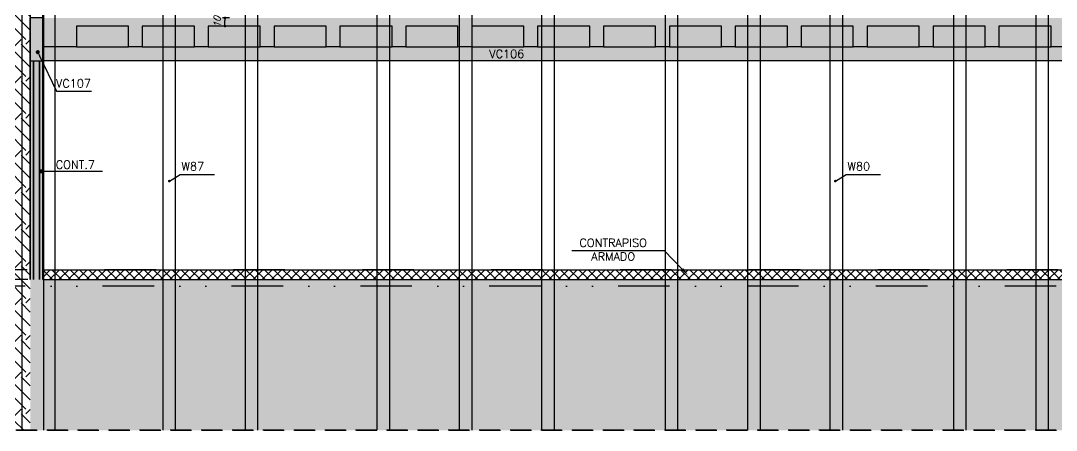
# Model space of a CAD drawing. Header units: millimetres. Extents: x 0 to 7795, y 0 to 4500.
# Drawn here: x 637 to 1894, y 2799 to 3297 of the extents above; entities that cross this region are included whole.
import ezdxf
from ezdxf import colors
from ezdxf.entities.mleader import LeaderData, LeaderLine
from ezdxf.math import Vec2, Vec3

# ---------------------------------------------------------------- set-up
doc = ezdxf.new("R2010")
doc.units = ezdxf.units.MM
doc.header["$LTSCALE"] = 50
doc.linetypes.add('DASHED', pattern=[0.75, 0.5, -0.25])
doc.linetypes.add('DIVIDE2', pattern=[0.625, 0.25, -0.125, 0, -0.125, 0, -0.125])
for name, color, linetype in [('F-AUX', 2, 'Continuous'), ('F-AUX-DET', 2, 'Continuous'), ('F-AUX-RED', 1, 'Continuous'), ('F-CORTE', 4, 'Continuous'), ('F-COTAS', 106, 'Continuous'), ('F-EIXOS-DET', 1, 'Continuous'), ('F-FUNDAÇÃO-VISTA', 253, 'Continuous'), ('F-LEADER', 1, 'Continuous'), ('F-SOLIDO-CORTE', 71, 'Continuous'), ('F-TEXTO-YELLOW', 2, 'Continuous'), ('F-VIGA VISTA', 2, 'Continuous'), ('F-VISTA', 2, 'Continuous'), ('F-VISTA SÓLIDO 1', 254, 'Continuous'), ('F-VISTA SÓLIDO 3', 252, 'Continuous')]:
    doc.layers.add(name, color=color, linetype=linetype)
doc.styles.add('CP-TEXT-INCL', font='simplex.shx', dxfattribs={"oblique": 20})
doc.styles.add('MCP', font='simplex.shx')
doc.styles.get("Standard").update_dxf_attribs({"font": 'txt.shx'})
doc.dimstyles.new('CP-COTAS-50', dxfattribs={"dimscale": 0.64, "dimtxt": 12.5, "dimasz": 5, "dimexe": 5, "dimexo": 5, "dimgap": 2.5, "dimtad": 1, "dimdec": 1, "dimdsep": 46, "dimtxsty": 'CP-TEXT-INCL', "dimblk1": 'DOT', "dimblk2": 'DOT', "dimsah": 1, "dimcen": 9, "dimclrd": 256, "dimclre": 256, "dimclrt": 256, "dimadec": 0, "dimazin": 0, "dimtfac": 1, "dimtdec": 1, "dimtmove": 2, "dimatfit": 3, "dimldrblk": 'DOT', "dimfxl": 5, "dimtolj": 1, "dimarcsym": 0})

# ---------------------------------------------------------------- blocks, each defined once
blk = doc.blocks.new('_DOT')
at = {"color": 0, "linetype": 'ByBlock'}
blk.add_line((-0.5, 0), (-1, 0), dxfattribs=at)
at = {"color": 0, "linetype": 'ByBlock', "const_width": 0.5}
blk.add_lwpolyline([(-0.25, 0, 1), (0.25, 0, 1)], format="xyb", close=True, dxfattribs=at)
blk = doc.blocks.new('*D84')
at = {"layer": 'DEFPOINTS', "color": 0, "transparency": 16777216}
for p in [(884.7, 3299.9), (893.3, 3299.9), (893.3, 3289.9)]:
    blk.add_point(p, dxfattribs=at)
at = {"layer": 'F-COTAS', "lineweight": -2, "transparency": 16777216}
for p, q in [((890.1, 3299.9), (881.5, 3299.9)), ((884.7, 3293.1), (884.7, 3296.7)), ((890.1, 3289.9), (881.5, 3289.9))]:
    blk.add_line(p, q, dxfattribs=at)
at = {"layer": 'F-COTAS', "lineweight": -2, "transparency": 16777216, "xscale": 3.2, "yscale": 3.2, "zscale": 3.2}
for p, rotation in [((884.7, 3299.9), 90), ((884.7, 3289.9), 270)]:
    blk.add_blockref('_DOT', p, dxfattribs=dict(at, rotation=rotation))
at = {"layer": 'F-COTAS', "transparency": 16777216, "insert": (875.1, 3294.9), "char_height": 8, "attachment_point": 5, "rotation": 90, "style": 'CP-TEXT-INCL'}
blk.add_mtext('\\A1;10', dxfattribs=at)
blk = doc.blocks.new('*D169')
at = {"layer": 'DEFPOINTS', "color": 0, "transparency": 16777216}
for p in [(638.3, 4007), (626, 2982), (648.4, 2982)]:
    blk.add_point(p, dxfattribs=at)
at = {"layer": 'F-COTAS', "lineweight": -2, "transparency": 16777216}
for p, q in [((635.1, 4007), (622.8, 4007)), ((626, 4003.8), (626, 2985.2)), ((645.2, 2982), (622.8, 2982))]:
    blk.add_line(p, q, dxfattribs=at)
at = {"layer": 'F-COTAS', "lineweight": -2, "transparency": 16777216, "xscale": 3.2, "yscale": 3.2, "zscale": 3.2}
for p, rotation in [((626, 4007), 90), ((626, 2982), 270)]:
    blk.add_blockref('_DOT', p, dxfattribs=dict(at, rotation=rotation))
at = {"layer": 'F-COTAS', "transparency": 16777216, "insert": (620.4, 3494.5), "char_height": 8, "attachment_point": 5, "rotation": 90, "style": 'CP-TEXT-INCL'}
blk.add_mtext('\\A1;1025', dxfattribs=at)

msp = doc.modelspace()

# ---------------------------------------------------------------- hatches: boundary and pattern name
at = {"layer": 'F-AUX'}
h = msp.add_hatch(dxfattribs=at)
h.set_pattern_fill('AR-CONC', color=1, scale=0.05)
h.set_pattern_definition([(50, (0, 107.151), (9.109233, -0.796954), [0.9525, -10.4775]), (355, (0, 107.151), (-1.76217, 9.552842), [0.762, -8.38203]), (100.45144, (0.759, 107.085), (7.347062, 8.755888), [0.8095, -8.904512]), (46.1842, (0, 109.691), (13.553952, -2.102116), [1.42875, -15.71625]), (96.63556, (1.13, 109.516), (11.870207, 12.371306), [1.21425, -13.35678]), (351.18415, (0, 109.691), (11.870207, 12.371306), [1.143, -12.572987]), (21, (1.27, 109.056), (7.58072, -5.11326), [0.9525, -10.4775]), (326, (1.27, 109.056), (3.090101, 9.209398), [0.762, -8.382]), (71.45144, (1.902, 108.63), (10.67082, 4.096138), [0.8095, -8.904497]), (37.5, (0, 107.1512), (0.15443, 4.227752), [0, -8.2804, 0, -8.509, 0, -8.41375]), (7.5, (0, 107.151), (3.340983, 5.009029), [0, -4.8514, 0, -8.0899, 0, -3.20675]), (327.5, (-2.832, 107.1512), (6.7795298, -0.2864372), [0, -3.175, 0, -9.906, 0, -13.1445]), (317.5, (-4.102, 107.151), (7.406459, 1.271325), [0, -4.1275, 0, -6.5786, 0, -9.3345])])
h.paths.add_polyline_path([(659.38, 3247.95), (652.38, 3247.95), (652.38, 2981.95), (659.38, 2981.95)])
at = {"layer": 'F-AUX-DET'}
h = msp.add_hatch(dxfattribs=at)
h.set_pattern_fill('EARTH', color=252, scale=5, angle=45)
h.set_pattern_definition([(45, (-1764.928, 1724.438), (0, 44.90128), [31.75, -31.75]), (45, (-1773.347, 1732.857), (0, 44.90128), [31.75, -31.75]), (45, (-1781.766, 1741.276), (0, 44.90128), [31.75, -31.75]), (135, (-1781.766, 1746.89), (-44.90128, 0), [31.75, -31.75]), (135, (-1773.347, 1755.307), (-44.90128, 0), [31.75, -31.75]), (135, (-1764.928, 1763.726), (-44.90128, 0), [31.75, -31.75])])
h.paths.add_polyline_path([(406.66, 2798.95), (648.38, 2798.95), (648.38, 3595.95), (507.38, 3595.95), (507.38, 4201.95), (406.66, 4201.95)])
h = msp.add_hatch(dxfattribs=at)
h.set_pattern_fill('EARTH', color=252, scale=5, angle=45)
h.set_pattern_definition([(45, (0, -3807.676), (0, 44.90128), [31.75, -31.75]), (45, (-8.42, -3799.257), (0, 44.90128), [31.75, -31.75]), (45, (-16.838, -3790.838), (0, 44.90128), [31.75, -31.75]), (135, (-16.838, -3785.225), (-44.90128, 0), [31.75, -31.75]), (135, (-8.42, -3776.806), (-44.90128, 0), [31.75, -31.75]), (135, (0, -3768.387), (-44.90128, 0), [31.75, -31.75])])
h.paths.add_polyline_path([(648.38, 2981.95), (648.38, 2798.95), (3152.38, 2798.95), (3152.38, 2981.95)])
at = {"layer": 'F-AUX-RED'}
h = msp.add_hatch(dxfattribs=at)
h.set_pattern_fill('ANSI37', color=256, scale=2.5)
h.set_pattern_definition([(45, (0, -3807.676), (-5.61266, 5.61266), []), (135, (0, -3807.676), (-5.61266, -5.61266), [])])
h.paths.add_polyline_path([(3152.38, 2981.95), (3152.38, 2993.95), (663.38, 2993.95), (663.38, 2981.95)])
at = {"layer": 'F-SOLIDO-CORTE'}
h = msp.add_hatch(color=256, dxfattribs=at)
h.dxf.hatch_style = 1
h.paths.add_polyline_path([(663.38, 3299.95), (648.38, 3299.95), (648.38, 3247.95), (663.38, 3247.95)])
h = msp.add_hatch(color=256, dxfattribs=at)
h.dxf.hatch_style = 1
h.paths.add_polyline_path([(3152.38, 3299.95), (3144.84, 3299.95), (3073.68, 3299.95), (2684.93, 3299.95), (2649.55, 3299.95), (2646.27, 3299.95), (2521.85, 3299.95), (2455.16, 3299.95), (2429.76, 3299.95), (2424.74, 3299.95), (2416.21, 3299.95), (2405.59, 3299.95), (2394.86, 3299.95), (2385.78, 3299.95), (2376.57, 3299.95), (2370.58, 3299.95), (2368.55, 3299.95), (2358.54, 3299.95), (2149.56, 3299.95), (2131.33, 3299.95), (2095.69, 3299.95), (2090.19, 3299.95), (1775.99, 3299.95), (1773.88, 3299.95), (1769.6, 3299.95), (1734.91, 3299.95), (1731.68, 3299.95), (1728.87, 3299.95), (1712.58, 3299.95), (1665.01, 3299.95), (1639.69, 3299.95), (1632.55, 3299.95), (1614.31, 3299.95), (1365.58, 3299.95), (1356.35, 3299.95), (1346.62, 3299.95), (1303.32, 3299.95), (1298.14, 3299.95), (1295.59, 3299.95), (1275.8, 3299.95), (1229.96, 3299.95), (1217.39, 3299.95), (1026.29, 3299.95), (1013.57, 3299.95), (739.25, 3299.95), (721.01, 3299.95), (702.77, 3299.95), (687.26, 3299.95), (684.54, 3299.95), (669.14, 3299.95), (666.59, 3299.95), (663.38, 3299.95), (663.38, 3264.95), (666.59, 3264.95), (669.14, 3264.95), (684.54, 3264.95), (687.26, 3264.95), (690.76, 3264.95), (696.55, 3264.95), (700.13, 3264.95), (704.25, 3264.95), (704.25, 3284.03), (704.25, 3289.95), (721.01, 3289.95), (739.25, 3289.95), (767.5, 3289.95), (767.5, 3270.86), (767.5, 3264.95), (769.06, 3264.95), (772.47, 3264.95), (775.04, 3264.95), (784.25, 3264.95), (784.25, 3284.03), (784.25, 3289.95), (847.5, 3289.95), (847.5, 3270.86), (847.5, 3264.95), (849.06, 3264.95), (864.25, 3264.95), (864.25, 3284.03), (864.25, 3289.95), (927.5, 3289.95), (927.5, 3270.86), (927.5, 3264.95), (929.06, 3264.95), (944.25, 3264.95), (944.25, 3284.03), (944.25, 3289.95), (1007.5, 3289.95), (1007.5, 3270.86), (1007.5, 3264.95), (1008.86, 3264.95), (1024.25, 3264.95), (1024.25, 3284.03), (1024.25, 3289.95), (1087.5, 3289.95), (1087.5, 3270.86), (1087.5, 3264.95), (1088.74, 3264.95), (1104.25, 3264.95), (1104.25, 3284.03), (1104.25, 3289.95), (1167.5, 3289.95), (1167.5, 3270.86), (1167.5, 3264.95), (1176.99, 3264.95), (1184.25, 3264.95), (1184.25, 3284.03), (1184.25, 3289.95), (1217.39, 3289.95), (1229.96, 3289.95), (1247.5, 3289.95), (1247.5, 3270.86), (1247.5, 3264.95), (1264.25, 3264.95), (1264.25, 3284.03), (1264.25, 3289.95), (1275.8, 3289.95), (1295.59, 3289.95), (1298.14, 3289.95), (1303.32, 3289.95), (1327.5, 3289.95), (1327.5, 3270.86), (1327.5, 3264.95), (1328.46, 3264.95), (1333.93, 3264.95), (1339.01, 3264.95), (1344.25, 3264.95), (1344.25, 3284.03), (1344.25, 3289.95), (1347.06, 3289.95), (1356.35, 3289.95), (1365.58, 3289.95), (1407.5, 3289.95), (1407.5, 3270.86), (1407.5, 3264.95), (1409.34, 3264.95), (1424.25, 3264.95), (1424.25, 3284.03), (1424.25, 3289.95), (1487.5, 3289.95), (1487.5, 3270.86), (1487.5, 3264.95), (1488.59, 3264.95), (1496.23, 3264.95), (1504.25, 3264.95), (1504.25, 3284.03), (1504.25, 3289.95), (1567.5, 3289.95), (1567.5, 3270.86), (1567.5, 3264.95), (1569.34, 3264.95), (1574.77, 3264.95), (1584.25, 3264.95), (1584.25, 3284.03), (1584.25, 3289.95), (1614.31, 3289.95), (1632.55, 3289.95), (1639.69, 3289.95), (1647.5, 3289.95), (1647.5, 3270.86), (1647.5, 3264.95), (1650.64, 3264.95), (1658.36, 3264.95), (1664.25, 3264.95), (1664.25, 3284.03), (1664.25, 3289.95), (1712.58, 3289.95), (1727.5, 3289.95), (1727.5, 3270.86), (1727.5, 3264.95), (1729.2, 3264.95), (1744.25, 3264.95), (1744.25, 3284.03), (1744.25, 3289.95), (1769.6, 3289.95), (1775.99, 3289.95), (1807.5, 3289.95), (1807.5, 3270.86), (1807.5, 3264.95), (1810.45, 3264.95), (1813.93, 3264.95), (1824.25, 3264.95), (1824.25, 3284.03), (1824.25, 3289.95), (1887.5, 3289.95), (1887.5, 3270.86), (1887.5, 3264.95), (1904.25, 3264.95), (1904.25, 3284.03), (1904.25, 3289.95), (1967.5, 3289.95), (1967.5, 3270.86), (1967.5, 3264.95), (1969.78, 3264.95), (1984.25, 3264.95), (1984.25, 3284.03), (1984.25, 3289.95), (2047.5, 3289.95), (2047.5, 3270.86), (2047.5, 3264.95), (2064.25, 3264.95), (2064.25, 3284.03), (2064.25, 3289.95), (2090.44, 3289.95), (2095.69, 3289.95), (2127.5, 3289.95), (2127.5, 3270.86), (2127.5, 3264.95), (2131.71, 3264.95), (2134.22, 3264.95), (2137.61, 3264.95), (2141.13, 3264.95), (2144.25, 3264.95), (2144.25, 3284.03), (2144.25, 3289.95), (2149.56, 3289.95), (2207.5, 3289.95), (2207.5, 3270.86), (2207.5, 3264.95), (2209.07, 3264.95), (2224.25, 3264.95), (2224.25, 3284.03), (2224.25, 3289.95), (2287.5, 3289.95), (2287.5, 3270.86), (2287.5, 3264.95), (2290.1, 3264.95), (2304.25, 3264.95), (2304.25, 3284.03), (2304.25, 3289.95), (2358.54, 3289.95), (2367.5, 3289.95), (2367.5, 3270.86), (2367.5, 3264.95), (2370.58, 3264.95), (2376.57, 3264.95), (2384.25, 3264.95), (2384.25, 3284.03), (2384.25, 3289.95), (2394.86, 3289.95), (2405.59, 3289.95), (2416.21, 3289.95), (2424.74, 3289.95), (2430.7, 3289.95), (2447.5, 3289.95), (2447.5, 3270.86), (2447.5, 3264.95), (2454.77, 3264.95), (2464.25, 3264.95), (2464.25, 3284.03), (2464.25, 3289.95), (2521.85, 3289.95), (2527.5, 3289.95), (2527.5, 3270.86), (2527.5, 3264.95), (2530.17, 3264.95), (2535.04, 3264.95), (2538.41, 3264.95), (2544.25, 3264.95), (2544.25, 3284.03), (2544.25, 3289.95), (2607.5, 3289.95), (2607.5, 3270.86), (2607.5, 3264.95), (2611.13, 3264.95), (2618.41, 3264.95), (2624.25, 3264.95), (2624.25, 3284.03), (2624.25, 3289.95), (2646.27, 3289.95), (2649.55, 3289.95), (2684.93, 3289.95), (2687.5, 3289.95), (2687.5, 3270.86), (2687.59, 3264.95), (2691.09, 3264.95), (2698.22, 3264.95), (2704.25, 3264.95), (2704.25, 3284.03), (2704.25, 3289.95), (2767.5, 3289.95), (2767.5, 3270.86), (2767.5, 3264.95), (2769.93, 3264.95), (2776.61, 3264.95), (2779.01, 3264.95), (2784.25, 3264.95), (2784.25, 3284.03), (2784.25, 3289.95), (2847.5, 3289.95), (2847.5, 3270.86), (2847.5, 3264.95), (2849.93, 3264.95), (2858.41, 3264.95), (2864.25, 3264.95), (2864.25, 3284.03), (2864.25, 3289.95), (2927.5, 3289.95), (2927.5, 3270.86), (2927.5, 3264.95), (2929.93, 3264.95), (2944.25, 3264.95), (2944.25, 3284.03), (2944.25, 3289.95), (3007.5, 3289.95), (3007.5, 3270.86), (3007.5, 3264.95), (3008.97, 3264.95), (3024.25, 3264.95), (3024.25, 3284.03), (3024.25, 3289.95), (3073.68, 3289.95), (3087.5, 3289.95), (3087.5, 3270.86), (3087.5, 3264.95), (3088.88, 3264.95), (3094.77, 3264.95), (3115.24, 3264.95), (3144.84, 3264.95), (3152.38, 3264.95)])
h = msp.add_hatch(color=256, dxfattribs=at)
h.dxf.hatch_style = 1
h.paths.add_polyline_path([(652.38, 3247.95), (648.38, 3247.95), (648.38, 2798.95), (652.38, 2798.95)])
h = msp.add_hatch(color=256, dxfattribs=at)
h.dxf.hatch_style = 1
h.paths.add_polyline_path([(663.38, 3247.95), (659.38, 3247.95), (659.38, 2798.95), (663.38, 2798.95)])
at = {"layer": 'F-VISTA SÓLIDO 1'}
h = msp.add_hatch(color=256, dxfattribs=at)
h.dxf.hatch_style = 1
h.paths.add_polyline_path([(663.38, 3247.95), (3152.38, 3247.95), (3152.38, 3264.95), (663.38, 3264.95)])
at = {"layer": 'F-VISTA SÓLIDO 3'}
h = msp.add_hatch(color=256, dxfattribs=at)
h.dxf.hatch_style = 1
h.paths.add_polyline_path([(767.5, 3270.86), (767.5, 3289.95), (739.25, 3289.95), (721.01, 3289.95), (704.25, 3289.95), (704.25, 3284.03), (704.25, 3264.95), (757.46, 3264.95), (767.5, 3264.95)])
h = msp.add_hatch(color=256, dxfattribs=at)
h.dxf.hatch_style = 1
h.paths.add_polyline_path([(847.5, 3289.95), (784.25, 3289.95), (784.25, 3284.03), (784.25, 3264.95), (847.5, 3264.95), (847.5, 3270.86)])
h = msp.add_hatch(color=256, dxfattribs=at)
h.dxf.hatch_style = 1
h.paths.add_polyline_path([(927.5, 3289.95), (864.25, 3289.95), (864.25, 3284.03), (864.25, 3264.95), (927.5, 3264.95), (927.5, 3270.86)])
h = msp.add_hatch(color=256, dxfattribs=at)
h.dxf.hatch_style = 1
h.paths.add_polyline_path([(1007.5, 3270.86), (1007.5, 3289.95), (944.25, 3289.95), (944.25, 3284.03), (944.25, 3264.95), (1007.5, 3264.95)])
h = msp.add_hatch(color=256, dxfattribs=at)
h.dxf.hatch_style = 1
h.paths.add_polyline_path([(1087.5, 3289.95), (1024.25, 3289.95), (1024.25, 3284.03), (1024.25, 3264.95), (1087.5, 3264.95), (1087.5, 3270.86)])
h = msp.add_hatch(color=256, dxfattribs=at)
h.dxf.hatch_style = 1
h.paths.add_polyline_path([(1167.5, 3289.95), (1104.25, 3289.95), (1104.25, 3284.03), (1104.25, 3264.95), (1167.5, 3264.95), (1167.5, 3270.86)])
h = msp.add_hatch(color=256, dxfattribs=at)
h.dxf.hatch_style = 1
h.paths.add_polyline_path([(1247.5, 3289.95), (1229.96, 3289.95), (1217.39, 3289.95), (1184.25, 3289.95), (1184.25, 3284.03), (1184.25, 3264.95), (1247.5, 3264.95), (1247.5, 3270.86)])
h = msp.add_hatch(color=256, dxfattribs=at)
h.dxf.hatch_style = 1
h.paths.add_polyline_path([(1327.5, 3270.86), (1327.5, 3289.95), (1303.32, 3289.95), (1298.14, 3289.95), (1295.59, 3289.95), (1275.8, 3289.95), (1264.25, 3289.95), (1264.25, 3284.03), (1264.25, 3264.95), (1292.38, 3264.95), (1298.82, 3264.95), (1327.5, 3264.95)])
h = msp.add_hatch(color=256, dxfattribs=at)
h.dxf.hatch_style = 1
h.paths.add_polyline_path([(1407.5, 3289.95), (1365.58, 3289.95), (1356.35, 3289.95), (1347.06, 3289.95), (1344.25, 3289.95), (1344.25, 3284.03), (1344.25, 3264.95), (1384.41, 3264.95), (1407.5, 3264.95), (1407.5, 3270.86)])
h = msp.add_hatch(color=256, dxfattribs=at)
h.dxf.hatch_style = 1
h.paths.add_polyline_path([(1487.5, 3289.95), (1424.25, 3289.95), (1424.25, 3284.03), (1424.25, 3264.95), (1487.5, 3264.95), (1487.5, 3270.86)])
h = msp.add_hatch(color=256, dxfattribs=at)
h.dxf.hatch_style = 1
h.paths.add_polyline_path([(1567.5, 3289.95), (1504.25, 3289.95), (1504.25, 3284.03), (1504.25, 3264.95), (1567.5, 3264.95), (1567.5, 3270.86)])
h = msp.add_hatch(color=256, dxfattribs=at)
h.dxf.hatch_style = 1
h.paths.add_polyline_path([(1647.5, 3289.95), (1639.69, 3289.95), (1632.55, 3289.95), (1614.31, 3289.95), (1584.25, 3289.95), (1584.25, 3284.03), (1584.25, 3264.95), (1632.38, 3264.95), (1647.5, 3264.95), (1647.5, 3270.86)])
h = msp.add_hatch(color=256, dxfattribs=at)
h.dxf.hatch_style = 1
h.paths.add_polyline_path([(1727.5, 3289.95), (1712.58, 3289.95), (1664.25, 3289.95), (1664.25, 3284.03), (1664.25, 3264.95), (1712.38, 3264.95), (1727.5, 3264.95), (1727.5, 3270.86)])
h = msp.add_hatch(color=256, dxfattribs=at)
h.dxf.hatch_style = 1
h.paths.add_polyline_path([(1807.5, 3289.95), (1775.99, 3289.95), (1769.6, 3289.95), (1744.25, 3289.95), (1744.25, 3284.03), (1744.25, 3264.95), (1755.82, 3264.95), (1807.5, 3264.95), (1807.5, 3270.86)])
h = msp.add_hatch(color=256, dxfattribs=at)
h.dxf.hatch_style = 1
h.paths.add_polyline_path([(1887.5, 3289.95), (1824.25, 3289.95), (1824.25, 3284.03), (1824.25, 3264.95), (1887.5, 3264.95), (1887.5, 3270.86)])

# ---------------------------------------------------------------- linework, layer by layer
at = {"color": 1, "linetype": 'DASHED'}
msp.add_line((3280.84, 2798.95), (406.66, 2798.95), dxfattribs=at)
msp.add_lwpolyline([(406.66, 2798.95), (3280.84, 2798.95), (3373.15, 3566.67), (3320.06, 3588.29), (3420.54, 3577.81), (3367.45, 3599.43), (3466.11, 4420), (406.66, 4420)], close=True, dxfattribs=at)
at = {"layer": 'F-AUX-RED'}
for p, q in [((663.38, 2993.95), (3152.38, 2993.95)), ((663.38, 2981.95), (3152.38, 2981.95))]:
    msp.add_line(p, q, dxfattribs=at)
at = {"layer": 'F-CORTE'}
for p, q in [((648.38, 3858.95), (648.38, 2981.95)), ((663.38, 3858.95), (663.38, 2981.95)), ((648.38, 3104.5), (648.38, 3299.95)), ((652.38, 3247.95), (652.38, 2981.95)), ((659.38, 3247.95), (659.38, 2981.95)), ((648.38, 2981.95), (648.38, 3104.5))]:
    msp.add_line(p, q, dxfattribs=at)
msp.add_lwpolyline([(648.38, 3247.95), (663.38, 3247.95), (663.38, 3299.95), (648.38, 3299.95)], close=True, dxfattribs=at)
for points in [[(1904.25, 3264.95), (1887.5, 3264.95), (1887.5, 3270.86), (1887.5, 3289.95), (1824.25, 3289.95), (1824.25, 3284.03), (1824.25, 3264.95), (1813.93, 3264.95), (1810.45, 3264.95), (1807.5, 3264.95), (1807.5, 3270.86), (1807.5, 3289.95), (1775.99, 3289.95), (1769.6, 3289.95), (1744.25, 3289.95), (1744.25, 3284.03), (1744.25, 3264.95), (1729.6, 3264.95), (1729.2, 3264.95), (1728.07, 3264.95), (1727.5, 3264.95), (1727.5, 3270.86), (1727.5, 3289.95), (1712.58, 3289.95), (1664.25, 3289.95), (1664.25, 3284.03), (1664.25, 3264.95), (1658.36, 3264.95), (1650.64, 3264.95), (1647.5, 3264.95), (1647.5, 3270.86), (1647.5, 3289.95), (1639.69, 3289.95), (1632.55, 3289.95), (1614.31, 3289.95), (1584.25, 3289.95), (1584.25, 3284.03), (1584.25, 3264.95), (1574.77, 3264.95), (1569.51, 3264.95), (1569.34, 3264.95), (1568.12, 3264.95), (1567.5, 3264.95), (1567.5, 3270.86), (1567.5, 3289.95), (1504.25, 3289.95), (1504.25, 3284.03), (1504.25, 3264.95), (1496.23, 3264.95), (1489.42, 3264.95), (1489.02, 3264.95), (1488.59, 3264.95), (1487.5, 3264.95), (1487.5, 3270.86), (1487.5, 3289.95), (1424.25, 3289.95), (1424.25, 3284.03), (1424.25, 3264.95), (1409.42, 3264.95), (1409.34, 3264.95), (1408.12, 3264.95), (1407.5, 3264.95), (1407.5, 3270.86), (1407.5, 3289.95), (1365.58, 3289.95), (1356.35, 3289.95), (1347.06, 3289.95), (1344.25, 3289.95), (1344.25, 3284.03), (1344.25, 3264.95), (1339.01, 3264.95), (1333.93, 3264.95), (1328.46, 3264.95), (1327.5, 3264.95), (1327.5, 3270.86), (1327.5, 3289.95), (1303.32, 3289.95), (1298.14, 3289.95), (1295.59, 3289.95), (1275.8, 3289.95), (1264.25, 3289.95), (1264.25, 3284.03), (1264.25, 3264.95), (1247.5, 3264.95), (1247.5, 3270.86), (1247.5, 3289.95), (1229.96, 3289.95), (1217.39, 3289.95), (1184.25, 3289.95), (1184.25, 3284.03), (1184.25, 3264.95), (1176.99, 3264.95), (1167.5, 3264.95), (1167.5, 3270.86), (1167.5, 3289.95), (1104.25, 3289.95), (1104.25, 3284.03), (1104.25, 3264.95), (1089.6, 3264.95), (1089.42, 3264.95), (1088.74, 3264.95), (1088.15, 3264.95), (1087.5, 3264.95), (1087.5, 3270.86), (1087.5, 3289.95), (1024.25, 3289.95), (1024.25, 3284.03), (1024.25, 3264.95), (1009.6, 3264.95), (1008.86, 3264.95), (1007.5, 3264.95), (1007.5, 3270.86), (1007.5, 3289.95), (944.25, 3289.95), (944.25, 3284.03), (944.25, 3264.95), (929.71, 3264.95), (929.07, 3264.95), (929.06, 3264.95), (927.89, 3264.95), (927.5, 3264.95), (927.5, 3270.86), (927.5, 3289.95), (864.25, 3289.95), (864.25, 3284.03), (864.25, 3264.95), (849.42, 3264.95), (849.13, 3264.95), (849.06, 3264.95), (847.89, 3264.95), (847.5, 3264.95), (847.5, 3270.86), (847.5, 3289.95), (784.25, 3289.95), (784.25, 3284.03), (784.25, 3264.95), (775.04, 3264.95), (772.47, 3264.95), (769.42, 3264.95), (769.12, 3264.95), (769.06, 3264.95), (767.89, 3264.95), (767.5, 3264.95), (767.5, 3270.86), (767.5, 3289.95), (739.25, 3289.95), (721.01, 3289.95), (704.25, 3289.95), (704.25, 3284.03), (704.25, 3264.95), (700.13, 3264.95), (696.55, 3264.95), (690.76, 3264.95), (687.26, 3264.95), (684.54, 3264.95), (669.14, 3264.95), (666.59, 3264.95), (663.38, 3264.95), (663.38, 3189.39), (663.38, 2981.95)], [(652.38, 2981.95), (652.38, 3104.5), (652.38, 3247.95)], [(659.38, 2981.95), (659.38, 3104.5), (659.38, 3247.95)]]:
    msp.add_lwpolyline(points, dxfattribs=at)
at = {"layer": 'F-EIXOS-DET', "color": 1, "linetype": 'DIVIDE2', "ltscale": 5}
for p, q in [((3304.29, 2993.95), (406.66, 2993.95)), ((3301.89, 2973.95), (406.66, 2973.95))]:
    msp.add_line(p, q, dxfattribs=at)
at = {"layer": 'F-FUNDAÇÃO-VISTA'}
for p, q in [((1419.53, 2798.95), (1419.53, 3650.95)), ((1434.23, 3650.95), (1434.23, 2798.95)), ((1519.53, 2798.95), (1519.53, 3650.95)), ((1534.23, 3650.95), (1534.23, 2798.95)), ((1619.53, 2798.95), (1619.53, 3650.95)), ((1634.23, 3650.95), (1634.23, 2798.95))]:
    msp.add_line(p, q, dxfattribs=at)
for points in [[(663.41, 3888.95), (663.41, 4331.95), (678.11, 4331.95), (678.11, 2798.95)], [(809.53, 2798.95), (809.53, 4331.95), (824.23, 4331.95), (824.23, 2798.95)], [(909.53, 2798.95), (909.53, 4331.95), (924.23, 4331.95), (924.23, 2798.95)], [(1069.53, 2798.95), (1069.53, 4331.95), (1084.23, 4331.95), (1084.23, 2798.95)], [(1169.53, 2798.95), (1169.53, 4331.95), (1184.23, 4331.95), (1184.23, 2798.95)], [(1269.53, 2798.95), (1269.53, 4306.95), (1284.23, 4306.95), (1284.23, 2798.95)], [(1769.53, 2798.95), (1769.53, 4306.95), (1784.23, 4306.95), (1784.23, 2798.95)], [(1869.53, 2798.95), (1869.53, 4306.95), (1884.23, 4306.95), (1884.23, 2798.95)], [(638.3, 2798.95), (638.3, 4021.95), (664.5, 4021.95), (664.5, 2798.95)], [(663.41, 2981.95), (663.41, 3858.95)]]:
    msp.add_lwpolyline(points, dxfattribs=at)
at = {"layer": 'F-VIGA VISTA'}
msp.add_lwpolyline([(3152.38, 3264.95), (3152.38, 3247.95), (663.38, 3247.95), (663.38, 3264.95)], dxfattribs=at)
at = {"layer": 'F-VISTA', "linetype": 'Continuous'}
for p, q in [((704.25, 3264.95), (757.46, 3264.95)), ((757.46, 3264.95), (767.5, 3264.95)), ((784.25, 3264.95), (847.5, 3264.95)), ((864.25, 3264.95), (927.5, 3264.95)), ((944.25, 3264.95), (1007.5, 3264.95)), ((1024.25, 3264.95), (1087.5, 3264.95)), ((1104.25, 3264.95), (1167.5, 3264.95)), ((1184.25, 3264.95), (1247.5, 3264.95)), ((1264.25, 3264.95), (1292.38, 3264.95)), ((1292.38, 3264.95), (1298.82, 3264.95)), ((1298.82, 3264.95), (1327.5, 3264.95)), ((1344.25, 3264.95), (1384.41, 3264.95)), ((1384.41, 3264.95), (1407.5, 3264.95)), ((1424.25, 3264.95), (1487.5, 3264.95)), ((1504.25, 3264.95), (1567.5, 3264.95)), ((1584.25, 3264.95), (1632.38, 3264.95)), ((1632.38, 3264.95), (1647.5, 3264.95)), ((1664.25, 3264.95), (1712.38, 3264.95)), ((1712.38, 3264.95), (1727.5, 3264.95)), ((1744.25, 3264.95), (1755.82, 3264.95)), ((1755.82, 3264.95), (1807.5, 3264.95)), ((1824.25, 3264.95), (1887.5, 3264.95))]:
    msp.add_line(p, q, dxfattribs=at)

# ---------------------------------------------------------------- texts
at = {"layer": 'F-TEXTO-YELLOW', "style": 'MCP'}
for s, p in [('VC106', (1205.58, 3251.19)), ('VC107', (679.54, 3215.34)), ('CONT.7', (679.25, 3116.56)), ('W87', (831.88, 3114.61)), ('W80', (1640.41, 3114.61))]:
    msp.add_text(s, height=10, dxfattribs=at).set_placement(p)
at = {"layer": 'F-TEXTO-YELLOW', "insert": (1355.98, 3018.36), "char_height": 10, "attachment_point": 5, "style": 'MCP'}
msp.add_mtext_dynamic_manual_height_columns('CONTRAPISO ARMADO', width=110.244, gutter_width=12.5, heights=[0], dxfattribs=at)

# ---------------------------------------------------------------- dimensions: what is measured, and where the dimension line sits
at = {"layer": 'F-COTAS'}
for base, p1, p2, picture, middle in [((625.97, 2981.95), (638.3, 4006.95), (648.38, 2981.95), '*D169', (620.37, 3494.45)), ((884.73, 3299.95), (893.27, 3289.95), (893.27, 3299.95), '*D84', (875.13, 3294.95))]:
    dim = msp.add_linear_dim(base=base, p1=p1, p2=p2, angle=90, dimstyle='CP-COTAS-50', dxfattribs=at)
    dim.commit()
    dim.dimension.update_dxf_attribs({"geometry": picture, "text_midpoint": middle})

# ---------------------------------------------------------------- leaders
at = {"layer": 'F-AUX-RED'}
ml = msp.add_multileader_mtext('Standard', dxfattribs=at)
ml.set_content('', color=256)
ml.set_leader_properties()
ml.set_arrow_properties(name='DOT')
ml.build(insert=Vec2(0, 0))
ml.multileader.update_dxf_attribs({"text_right_attachment_type": 6, "text_top_attachment_type": 0, "text_bottom_attachment_type": 0, "dogleg_length": 0.36, "arrow_head_size": 5})
ctx = ml.context
ctx.base_point, ctx.char_height, ctx.arrow_head_size, ctx.landing_gap_size, ctx.plane_origin = Vec3(722.53, 3211.09), 0.18, 5, 0.09, Vec3(665.41, 3242.18)
ctx.right_attachment = 6
notes = []
notes.append((ctx, [(0, (1, 1, 0), (680.26, 3211.09), (1, 0), 42.26, [(0, [(657.42, 3258.3)], 256, [])])]))
ctx.mtext.insert, ctx.mtext.flow_direction = Vec3(722.62, 3211.18), 5
ml = msp.add_multileader_mtext('Standard', dxfattribs=at)
ml.set_content('', color=256)
ml.set_leader_properties()
ml.set_arrow_properties(name='DOT')
ml.build(insert=Vec2(0, 0))
ml.multileader.update_dxf_attribs({"text_right_attachment_type": 6, "text_top_attachment_type": 0, "text_bottom_attachment_type": 0, "dogleg_length": 0.36, "arrow_head_size": 5})
ctx = ml.context
ctx.base_point, ctx.char_height, ctx.arrow_head_size, ctx.landing_gap_size, ctx.plane_origin = Vec3(736.16, 3113.64), 0.18, 5, 0.09, Vec3(661.55, 3113.64)
ctx.right_attachment = 6
notes.append((ctx, [(0, (1, 1, 0), (682.2, 3113.64), (1, 0), 53.97, [(0, [(661.55, 3113.64)], 256, [])])]))
ctx.mtext.insert, ctx.mtext.flow_direction = Vec3(736.25, 3113.73), 5
ml = msp.add_multileader_mtext('Standard', dxfattribs=at)
ml.set_content('', color=256)
ml.set_leader_properties()
ml.build(insert=Vec2(0, 0))
ml.multileader.update_dxf_attribs({"text_right_attachment_type": 6, "text_top_attachment_type": 0, "text_bottom_attachment_type": 0, "dogleg_length": 0.36, "arrow_head_size": 10})
ctx = ml.context
ctx.base_point, ctx.char_height, ctx.arrow_head_size, ctx.landing_gap_size, ctx.plane_origin = Vec3(1305.75, 3017.15), 0.18, 10, 0.09, Vec3(1420.76, 3012.56)
ctx.right_attachment, ctx.text_align_type = 6, 2
notes.append((ctx, [(0, (1, 1, 0), (1418.21, 3017.06), (-1, 0), 112.27, [(0, [(1446.86, 2987.65)], 256, [])])]))
ctx.mtext.insert, ctx.mtext.alignment, ctx.mtext.flow_direction = Vec3(1305.84, 3017.24), 3, 5
at = {"layer": 'F-LEADER'}
for points in [[(817.15, 3101.71), (830.43, 3109.82), (872.1, 3109.82)], [(1625.68, 3101.71), (1638.96, 3109.82), (1680.64, 3109.82)]]:
    msp.add_leader(points, dimstyle='CP-COTAS-50', dxfattribs=at)
for ctx, leaders in notes:
    for number, flags, end, landing, length, lines in leaders:
        leader = LeaderData()
        leader.index, (leader.has_last_leader_line, leader.has_dogleg_vector, leader.attachment_direction) = number, flags
        leader.last_leader_point, leader.dogleg_vector, leader.dogleg_length = Vec3(end), Vec3(landing), length
        for number, points, colour, breaks in lines:
            line = LeaderLine()
            line.index, line.vertices, line.color, line.breaks = number, Vec3.list(points), colors.encode_raw_color(colour), breaks
            leader.lines.append(line)
        ctx.leaders.append(leader)

doc.saveas('drawing.dxf')
